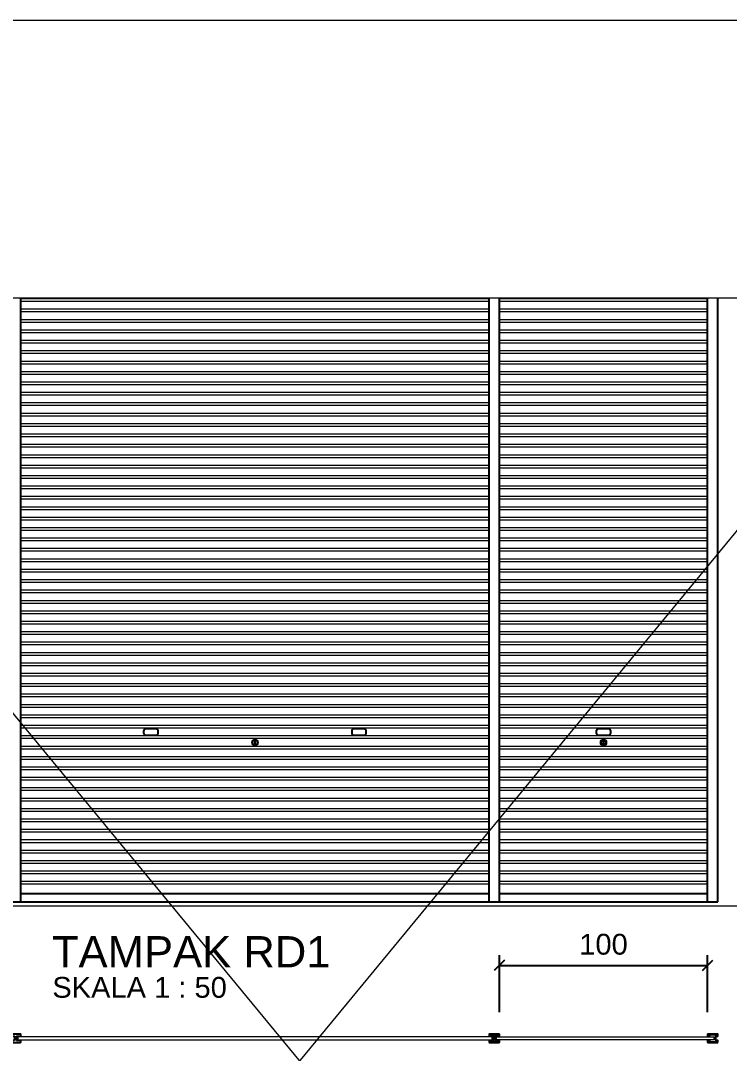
# Model space of a CAD drawing. Header units: millimetres. Extents: x -108 to 357, y -17 to 192.
# Drawn here: x 303.11 to 309.92, y 38.56 to 48.49 of the extents above; entities that cross this region are included whole.
import ezdxf
from ezdxf.enums import TextEntityAlignment as Align

# ---------------------------------------------------------------- set-up
doc = ezdxf.new("R2010")
doc.units = ezdxf.units.MM
doc.layers.get('defpoints').update_dxf_attribs({"color": 1})
for name, color, linetype, lineweight in [('ars', 11, 'Continuous', 0), ('lan', 7, 'Continuous', 15), ('NOT', 7, 'Continuous', 20), ('tem', 5, 'Continuous', 20), ('u', 6, 'Continuous', 20)]:
    doc.layers.add(name, color=color, linetype=linetype, lineweight=lineweight)
doc.layers.add('Kusen', color=30, linetype='Continuous')
doc.styles.get("Standard").update_dxf_attribs({"font": 'arial.ttf'})
doc.dimstyles.new('SK-50', dxfattribs={"dimscale": 0, "dimtxt": 0.2, "dimasz": 0.1, "dimexe": 0.1, "dimexo": 0, "dimgap": 0.1, "dimtad": 1, "dimdec": 0, "dimlfac": 50, "dimzin": 0, "dimdsep": 46, "dimtxsty": 'Standard', "dimblk": 'OBLIQUE', "dimcen": 0.09, "dimclrd": 256, "dimclre": 256, "dimclrt": 256, "dimadec": 0, "dimazin": 0, "dimtfac": 1, "dimtdec": 0, "dimtofl": 0, "dimtmove": 0, "dimatfit": 3, "dimldrblk": 'OBLIQUE', "dimfxl": 0, "dimtolj": 1, "dimtzin": 0, "dimarcsym": 0})

# ---------------------------------------------------------------- blocks, each defined once
blk = doc.blocks.new('_Oblique')
at = {"color": 0, "linetype": 'ByBlock', "lineweight": -2}
blk.add_line((-0.5, -0.5), (0.5, 0.5), dxfattribs=at)
blk = doc.blocks.new('*D357')
at = {"layer": 'defpoints', "color": 0}
for p in [(309.715, 39.4054), (307.715, 38.9554), (309.715, 38.9554)]:
    blk.add_point(p, dxfattribs=at)
at = {"layer": 'u', "lineweight": -2}
for p, q in [((307.715, 38.9554), (307.715, 39.5054)), ((309.715, 38.9554), (309.715, 39.5054)), ((307.715, 39.4054), (309.715, 39.4054))]:
    blk.add_line(p, q, dxfattribs=at)
at = {"layer": 'u', "lineweight": -2, "xscale": 0.1, "yscale": 0.1, "zscale": 0.1, "rotation": 180}
blk.add_blockref('_Oblique', (307.715, 39.4054), dxfattribs=at)
at = {"layer": 'u', "lineweight": -2, "xscale": 0.1, "yscale": 0.1, "zscale": 0.1}
blk.add_blockref('_Oblique', (309.715, 39.4054), dxfattribs=at)
at = {"layer": 'u', "insert": (308.715, 39.6075), "char_height": 0.2, "attachment_point": 5}
blk.add_mtext('\\A1;100', dxfattribs=at)
blk = doc.blocks.new('Ndtpd')
blk.add_line((0.747, 0), (-0.747, 0))
blk.add_circle((0, 0), 0.747)
at = {"flags": 4}
for tag, height, p in [('NO', 0.5, (0, 0.148)), ('NOLBR', 0.3, (0, -0.398))]:
    blk.add_attdef(tag, text='', height=height, dxfattribs=at).set_placement(p, align=Align.CENTER)
for tag, p, height in [('NDTPD', (1.516, 0.148), 0.5), ('SKALA', (1.523, -0.398), 0.3)]:
    blk.add_attdef(tag, p, '', height=height, dxfattribs=at)

msp = doc.modelspace()

# ---------------------------------------------------------------- linework, layer by layer
at = {"layer": 'ars'}
for p, q in [((307.61496, 45.81074), (303.11497, 45.81074)), ((307.61496, 45.78508), (303.11497, 45.78508)), ((309.71496, 45.81074), (307.71496, 45.81074)), ((309.71496, 45.78508), (307.71496, 45.78508)), ((307.61496, 45.71074), (303.11497, 45.71074)), ((307.61496, 45.68508), (303.11497, 45.68508)), ((309.71496, 45.71074), (307.71496, 45.71074)), ((309.71496, 45.68508), (307.71496, 45.68508)), ((307.61496, 45.61074), (303.11497, 45.61074)), ((307.61496, 45.58508), (303.11497, 45.58508)), ((309.71496, 45.61074), (307.71496, 45.61074)), ((309.71496, 45.58508), (307.71496, 45.58508)), ((307.61496, 45.51074), (303.11497, 45.51074)), ((307.61496, 45.48508), (303.11497, 45.48508)), ((309.71496, 45.51074), (307.71496, 45.51074)), ((309.71496, 45.48508), (307.71496, 45.48508)), ((307.61496, 45.41074), (303.11497, 45.41074)), ((307.61496, 45.38508), (303.11497, 45.38508)), ((309.71496, 45.41074), (307.71496, 45.41074)), ((309.71496, 45.38508), (307.71496, 45.38508)), ((307.61496, 45.31074), (303.11497, 45.31074)), ((307.61496, 45.28508), (303.11497, 45.28508)), ((309.71496, 45.31074), (307.71496, 45.31074)), ((309.71496, 45.28508), (307.71496, 45.28508)), ((307.61496, 45.21074), (303.11497, 45.21074)), ((307.61496, 45.18508), (303.11497, 45.18508)), ((309.71496, 45.21074), (307.71496, 45.21074)), ((309.71496, 45.18508), (307.71496, 45.18508)), ((307.61496, 45.11074), (303.11497, 45.11074)), ((307.61496, 45.08508), (303.11497, 45.08508)), ((309.71496, 45.11074), (307.71496, 45.11074)), ((309.71496, 45.08508), (307.71496, 45.08508)), ((307.61496, 45.01074), (303.11497, 45.01074)), ((307.61496, 44.98508), (303.11497, 44.98508)), ((309.71496, 45.01074), (307.71496, 45.01074)), ((309.71496, 44.98508), (307.71496, 44.98508)), ((307.61496, 44.91074), (303.11497, 44.91074)), ((307.61496, 44.88508), (303.11497, 44.88508)), ((309.71496, 44.91074), (307.71496, 44.91074)), ((309.71496, 44.88508), (307.71496, 44.88508)), ((307.61496, 44.81074), (303.11497, 44.81074)), ((307.61496, 44.78508), (303.11497, 44.78508)), ((309.71496, 44.81074), (307.71496, 44.81074)), ((309.71496, 44.78508), (307.71496, 44.78508)), ((307.61496, 44.71074), (303.11497, 44.71074)), ((307.61496, 44.68508), (303.11497, 44.68508)), ((309.71496, 44.71074), (307.71496, 44.71074)), ((309.71496, 44.68508), (307.71496, 44.68508)), ((307.61496, 44.61074), (303.11497, 44.61074)), ((307.61496, 44.58508), (303.11497, 44.58508)), ((309.71496, 44.61074), (307.71496, 44.61074)), ((309.71496, 44.58508), (307.71496, 44.58508)), ((307.61496, 44.51074), (303.11497, 44.51074)), ((307.61496, 44.48508), (303.11497, 44.48508)), ((309.71496, 44.51074), (307.71496, 44.51074)), ((309.71496, 44.48508), (307.71496, 44.48508)), ((307.61496, 44.41074), (303.11497, 44.41074)), ((307.61496, 44.38508), (303.11497, 44.38508)), ((309.71496, 44.41074), (307.71496, 44.41074)), ((309.71496, 44.38508), (307.71496, 44.38508)), ((307.61496, 44.31074), (303.11497, 44.31074)), ((307.61496, 44.28508), (303.11497, 44.28508)), ((309.71496, 44.31074), (307.71496, 44.31074)), ((309.71496, 44.28508), (307.71496, 44.28508)), ((307.61496, 44.21074), (303.11497, 44.21074)), ((307.61496, 44.18508), (303.11497, 44.18508)), ((309.71496, 44.21074), (307.71496, 44.21074)), ((309.71496, 44.18508), (307.71496, 44.18508)), ((307.61496, 44.11074), (303.11497, 44.11074)), ((307.61496, 44.08508), (303.11497, 44.08508)), ((309.71496, 44.11074), (307.71496, 44.11074)), ((309.71496, 44.08508), (307.71496, 44.08508)), ((307.61496, 44.01074), (303.11497, 44.01074)), ((307.61496, 43.98508), (303.11497, 43.98508)), ((309.71496, 44.01074), (307.71496, 44.01074)), ((309.71496, 43.98508), (307.71496, 43.98508)), ((307.61496, 43.91074), (303.11497, 43.91074)), ((307.61496, 43.88508), (303.11497, 43.88508)), ((309.71496, 43.91074), (307.71496, 43.91074)), ((309.71496, 43.88508), (307.71496, 43.88508)), ((307.61496, 43.81074), (303.11497, 43.81074)), ((307.61496, 43.78508), (303.11497, 43.78508)), ((309.71496, 43.81074), (307.71496, 43.81074)), ((309.71496, 43.78508), (307.71496, 43.78508)), ((307.61496, 43.71074), (303.11497, 43.71074)), ((307.61496, 43.68508), (303.11497, 43.68508)), ((309.71496, 43.71074), (307.71496, 43.71074)), ((309.71496, 43.68508), (307.71496, 43.68508)), ((307.61496, 43.61074), (303.11497, 43.61074)), ((307.61496, 43.58508), (303.11497, 43.58508)), ((309.71496, 43.61074), (307.71496, 43.61074)), ((309.71496, 43.58508), (307.71496, 43.58508)), ((307.61496, 43.51074), (303.11497, 43.51074)), ((307.61496, 43.48508), (303.11497, 43.48508)), ((309.71496, 43.51074), (307.71496, 43.51074)), ((309.71496, 43.48508), (307.71496, 43.48508)), ((307.61496, 43.41074), (303.11497, 43.41074)), ((307.61496, 43.38508), (303.11497, 43.38508)), ((309.71496, 43.41074), (307.71496, 43.41074)), ((309.71496, 43.38508), (307.71496, 43.38508)), ((307.61496, 43.31074), (303.11497, 43.31074)), ((307.61496, 43.28508), (303.11497, 43.28508)), ((309.71496, 43.31074), (307.71496, 43.31074)), ((309.71496, 43.28508), (307.71496, 43.28508)), ((307.61496, 43.21074), (303.11497, 43.21074)), ((307.61496, 43.18508), (303.11497, 43.18508)), ((309.71496, 43.21074), (307.71496, 43.21074)), ((309.71496, 43.18508), (307.71496, 43.18508)), ((307.61496, 43.11074), (303.11497, 43.11074)), ((307.61496, 43.08508), (303.11497, 43.08508)), ((309.71496, 43.11074), (307.71496, 43.11074)), ((309.71496, 43.08508), (307.71496, 43.08508)), ((307.61496, 43.01074), (303.11497, 43.01074)), ((307.61496, 42.98508), (303.11497, 42.98508)), ((309.71496, 43.01074), (307.71496, 43.01074)), ((309.71496, 42.98508), (307.71496, 42.98508)), ((307.61496, 42.91074), (303.11497, 42.91074)), ((307.61496, 42.88508), (303.11497, 42.88508)), ((309.71496, 42.91074), (307.71496, 42.91074)), ((309.71496, 42.88508), (307.71496, 42.88508)), ((307.61496, 42.81074), (303.11497, 42.81074)), ((307.61496, 42.78508), (303.11497, 42.78508)), ((309.71496, 42.81074), (307.71496, 42.81074)), ((309.71496, 42.78508), (307.71496, 42.78508)), ((307.61496, 42.71074), (303.11497, 42.71074)), ((307.61496, 42.68508), (303.11497, 42.68508)), ((309.71496, 42.71074), (307.71496, 42.71074)), ((309.71496, 42.68508), (307.71496, 42.68508)), ((307.61496, 42.61074), (303.11497, 42.61074)), ((307.61496, 42.58508), (303.11497, 42.58508)), ((309.71496, 42.61074), (307.71496, 42.61074)), ((309.71496, 42.58508), (307.71496, 42.58508)), ((307.61496, 42.51074), (303.11497, 42.51074)), ((307.61496, 42.48508), (303.11497, 42.48508)), ((309.71496, 42.51074), (307.71496, 42.51074)), ((309.71496, 42.48508), (307.71496, 42.48508)), ((307.61496, 42.41074), (303.11497, 42.41074)), ((307.61496, 42.38508), (303.11497, 42.38508)), ((309.71496, 42.41074), (307.71496, 42.41074)), ((309.71496, 42.38508), (307.71496, 42.38508)), ((307.61496, 42.31074), (303.11497, 42.31074)), ((307.61496, 42.28508), (303.11497, 42.28508)), ((309.71496, 42.31074), (307.71496, 42.31074)), ((309.71496, 42.28508), (307.71496, 42.28508)), ((307.61496, 42.21074), (303.11497, 42.21074)), ((307.61496, 42.18508), (303.11497, 42.18508)), ((309.71496, 42.21074), (307.71496, 42.21074)), ((309.71496, 42.18508), (307.71496, 42.18508)), ((307.61496, 42.11074), (303.11497, 42.11074)), ((307.61496, 42.08508), (303.11497, 42.08508)), ((309.71496, 42.11074), (307.71496, 42.11074)), ((309.71496, 42.08508), (307.71496, 42.08508)), ((307.61496, 42.01074), (303.11497, 42.01074)), ((307.61496, 41.98508), (303.11497, 41.98508)), ((309.71496, 42.01074), (307.71496, 42.01074)), ((309.71496, 41.98508), (307.71496, 41.98508)), ((307.61496, 41.91074), (303.11497, 41.91074)), ((307.61496, 41.88508), (303.11497, 41.88508)), ((309.71496, 41.91074), (307.71496, 41.91074)), ((309.71496, 41.88508), (307.71496, 41.88508)), ((307.61496, 41.81074), (303.11497, 41.81074)), ((307.61496, 41.78508), (303.11497, 41.78508)), ((309.71496, 41.81074), (307.71496, 41.81074)), ((309.71496, 41.78508), (307.71496, 41.78508)), ((307.61496, 41.71074), (303.11497, 41.71074)), ((307.61496, 41.68508), (303.11497, 41.68508)), ((309.71496, 41.71074), (307.71496, 41.71074)), ((309.71496, 41.68508), (307.71496, 41.68508)), ((307.61496, 41.61074), (303.11497, 41.61074)), ((307.61496, 41.58508), (303.11497, 41.58508)), ((309.71496, 41.61074), (307.71496, 41.61074)), ((309.71496, 41.58508), (307.71496, 41.58508)), ((307.61496, 41.51074), (303.11497, 41.51074)), ((309.71496, 41.51074), (307.71496, 41.51074)), ((307.61496, 41.48508), (303.11497, 41.48508)), ((307.61496, 41.41074), (303.11497, 41.41074)), ((309.71496, 41.48508), (307.71496, 41.48508)), ((309.71496, 41.41074), (307.71496, 41.41074)), ((307.61496, 41.38508), (303.11497, 41.38508)), ((307.61496, 41.31074), (303.11497, 41.31074)), ((309.71496, 41.38508), (307.71496, 41.38508)), ((309.71496, 41.31074), (307.71496, 41.31074)), ((307.61496, 41.28508), (303.11497, 41.28508)), ((307.61496, 41.21074), (303.11497, 41.21074)), ((309.71496, 41.28508), (307.71496, 41.28508)), ((309.71496, 41.21074), (307.71496, 41.21074)), ((307.61496, 41.18508), (303.11497, 41.18508)), ((307.61496, 41.11074), (303.11497, 41.11074)), ((309.71496, 41.18508), (307.71496, 41.18508)), ((309.71496, 41.11074), (307.71496, 41.11074)), ((307.61496, 41.08508), (303.11497, 41.08508)), ((307.61496, 41.01074), (303.11497, 41.01074)), ((309.71496, 41.08508), (307.71496, 41.08508)), ((309.71496, 41.01074), (307.71496, 41.01074)), ((307.61496, 40.98508), (303.11497, 40.98508)), ((307.61496, 40.91074), (303.11497, 40.91074)), ((309.71496, 40.98508), (307.71496, 40.98508)), ((309.71496, 40.91074), (307.71496, 40.91074)), ((307.61496, 40.88508), (303.11497, 40.88508)), ((307.61496, 40.81074), (303.11497, 40.81074)), ((309.71496, 40.88508), (307.71496, 40.88508)), ((309.71496, 40.81074), (307.71496, 40.81074)), ((307.61496, 40.78508), (303.11497, 40.78508)), ((307.61496, 40.71074), (303.11497, 40.71074)), ((309.71496, 40.78508), (307.71496, 40.78508)), ((309.71496, 40.71074), (307.71496, 40.71074)), ((307.61496, 40.68508), (303.11497, 40.68508)), ((307.61496, 40.61074), (303.11497, 40.61074)), ((309.71496, 40.68508), (307.71496, 40.68508)), ((309.71496, 40.61074), (307.71496, 40.61074)), ((307.61496, 40.58508), (303.11497, 40.58508)), ((307.61496, 40.51074), (303.11497, 40.51074)), ((309.71496, 40.58508), (307.71496, 40.58508)), ((309.71496, 40.51074), (307.71496, 40.51074)), ((307.61496, 40.48508), (303.11497, 40.48508)), ((307.61496, 40.41074), (303.11497, 40.41074)), ((309.71496, 40.48508), (307.71496, 40.48508)), ((309.71496, 40.41074), (307.71496, 40.41074)), ((307.61496, 40.38508), (303.11497, 40.38508)), ((307.61496, 40.31074), (303.11497, 40.31074)), ((309.71496, 40.38508), (307.71496, 40.38508)), ((309.71496, 40.31074), (307.71496, 40.31074)), ((307.61496, 40.28508), (303.11497, 40.28508)), ((307.61496, 40.21074), (303.11497, 40.21074)), ((309.71496, 40.28508), (307.71496, 40.28508)), ((309.71496, 40.21074), (307.71496, 40.21074)), ((307.61496, 40.18508), (303.11497, 40.18508)), ((309.71496, 40.18508), (307.71496, 40.18508))]:
    msp.add_line(p, q, dxfattribs=at)
for points in [[(305.35996, 41.55791), (305.35996, 41.53791), (305.36996, 41.53791), (305.36996, 41.55791)], [(308.70996, 41.55791), (308.70996, 41.53791), (308.71996, 41.53791), (308.71996, 41.55791)], [(303.08497, 38.69035), (307.64496, 38.69035), (307.64496, 38.72035), (303.08497, 38.72035)], [(307.68496, 38.72035), (309.77496, 38.72035), (309.77496, 38.69035), (307.68496, 38.69035)]]:
    msp.add_lwpolyline(points, close=True, dxfattribs=at)
for centre, radius in [((305.36496, 41.54791), 0.03), ((305.36496, 41.54791), 0.02), ((308.71496, 41.54791), 0.03), ((308.71496, 41.54791), 0.02)]:
    msp.add_circle(centre, radius, dxfattribs=at)
at = {"layer": 'Kusen'}
for p, q in [((303.11497, 40.01791), (303.11497, 45.81791)), ((307.61496, 40.01791), (307.61496, 45.81791)), ((307.71496, 40.01791), (307.71496, 45.81791)), ((309.71496, 40.01791), (309.71496, 45.81791)), ((309.81496, 40.01791), (309.81496, 45.81791)), ((303.11497, 40.09791), (307.61496, 40.09791)), ((307.71496, 40.09791), (309.71496, 40.09791)), ((298.41497, 40.01791), (309.81496, 40.01791))]:
    msp.add_line(p, q, dxfattribs=at)
for points in [[(304.31496, 41.61791), (304.41496, 41.61791, 0.4142136), (304.43496, 41.63791), (304.43496, 41.65791, 0.4142136), (304.41496, 41.67791), (304.31496, 41.67791, 0.4142136), (304.29496, 41.65791), (304.29496, 41.63791, 0.4142136)], [(306.31496, 41.61791), (306.41496, 41.61791, 0.4142136), (306.43496, 41.63791), (306.43496, 41.65791, 0.4142136), (306.41496, 41.67791), (306.31496, 41.67791, 0.4142136), (306.29496, 41.65791), (306.29496, 41.63791, 0.4142136)], [(308.66496, 41.61791), (308.76496, 41.61791, 0.4142136), (308.78496, 41.63791), (308.78496, 41.65791, 0.4142136), (308.76496, 41.67791), (308.66496, 41.67791, 0.4142136), (308.64496, 41.65791), (308.64496, 41.63791, 0.4142136)], [(303.11497, 38.74235, 0.4142136), (303.11197, 38.74535), (303.01797, 38.74535, 0.4142136), (303.01497, 38.74235), (303.01497, 38.72835, 0.4142136), (303.01797, 38.72535), (303.05197, 38.72535, -0.4142136), (303.05497, 38.72235), (303.05497, 38.68835, -0.4142136), (303.05197, 38.68535), (303.01797, 38.68535, 0.4142136), (303.01497, 38.68235), (303.01497, 38.66835, 0.4142136), (303.01797, 38.66535), (303.11197, 38.66535, 0.4142136), (303.11497, 38.66835), (303.11497, 38.68235, 0.4142136), (303.11197, 38.68535), (303.07797, 38.68535, -0.4142136), (303.07497, 38.68835), (303.07497, 38.72235, -0.4142136), (303.07797, 38.72535), (303.11197, 38.72535, 0.4142136), (303.11497, 38.72835)], [(307.71496, 38.74235, 0.4142136), (307.71196, 38.74535), (307.61796, 38.74535, 0.4142136), (307.61496, 38.74235), (307.61496, 38.72835, 0.4142136), (307.61796, 38.72535), (307.65196, 38.72535, -0.4142136), (307.65496, 38.72235), (307.65496, 38.68835, -0.4142136), (307.65196, 38.68535), (307.61796, 38.68535, 0.4142136), (307.61496, 38.68235), (307.61496, 38.66835, 0.4142136), (307.61796, 38.66535), (307.71196, 38.66535, 0.4142136), (307.71496, 38.66835), (307.71496, 38.68235, 0.4142136), (307.71196, 38.68535), (307.67796, 38.68535, -0.4142136), (307.67496, 38.68835), (307.67496, 38.72235, -0.4142136), (307.67796, 38.72535), (307.71196, 38.72535, 0.4142136), (307.71496, 38.72835)], [(307.71196, 38.74235), (307.71196, 38.72835), (307.67796, 38.72835, 0.4142136), (307.67196, 38.72235), (307.67196, 38.68835, 0.4142136), (307.67796, 38.68235), (307.71196, 38.68235), (307.71196, 38.66835), (307.61796, 38.66835), (307.61796, 38.68235), (307.65196, 38.68235, 0.4142136), (307.65796, 38.68835), (307.65796, 38.72235, 0.4142136), (307.65196, 38.72835), (307.61796, 38.72835), (307.61796, 38.74235)], [(309.73196, 38.73135), (309.73196, 38.72835), (309.71796, 38.72835), (309.71796, 38.74235), (309.81196, 38.74235), (309.81196, 38.72835), (309.79796, 38.72835, 0.4142136), (309.79196, 38.72235), (309.79196, 38.68835, 0.4142136), (309.79796, 38.68235), (309.81196, 38.68235), (309.81196, 38.66835), (309.71796, 38.66835), (309.71796, 38.68235), (309.73196, 38.68235), (309.73196, 38.67935), (309.73496, 38.67935), (309.73496, 38.68335, 0.4142136), (309.73296, 38.68535), (309.71796, 38.68535, 0.4142136), (309.71496, 38.68235), (309.71496, 38.66835, 0.4142136), (309.71796, 38.66535), (309.81196, 38.66535, 0.4142136), (309.81496, 38.66835), (309.81496, 38.68235, 0.4142136), (309.81196, 38.68535), (309.79796, 38.68535, -0.4142136), (309.79496, 38.68835), (309.79496, 38.72235, -0.4142136), (309.79796, 38.72535), (309.81196, 38.72535, 0.4142136), (309.81496, 38.72835), (309.81496, 38.74235, 0.4142136), (309.81196, 38.74535), (309.71796, 38.74535, 0.4142136), (309.71496, 38.74235), (309.71496, 38.72835, 0.4142136), (309.71796, 38.72535), (309.73296, 38.72535, 0.4142136), (309.73496, 38.72735), (309.73496, 38.73135)]]:
    msp.add_lwpolyline(points, format="xyb", close=True, dxfattribs=at)
at = {"layer": 'lan'}
for p, q in [((314.04364, 48.48506), (297.54364, 48.48506)), ((297.90471, 39.97791), (310.50959, 39.97791))]:
    msp.add_line(p, q, dxfattribs=at)
at = {"layer": 'tem'}
msp.add_line((310.50959, 45.81791), (297.90471, 45.81791), dxfattribs=at)
at = {"layer": 'u'}
for points in [[(297.54364, 48.48506), (314.04364, 28.48506)], [(297.54364, 28.48506), (314.04364, 48.48506)]]:
    msp.add_lwpolyline(points, dxfattribs=at)

# ---------------------------------------------------------------- block references
at = {"layer": 'NOT'}
ref = msp.add_blockref('Ndtpd', (302.60211, 39.3078), dxfattribs=dict(at, xscale=0.5354752342704153, yscale=0.5354752342704153, zscale=0.5354752342704153))
ref.add_attrib('NDTPD', 'TAMPAK RD1', (303.4139, 39.38682), dxfattribs={"layer": '0', "height": 0.3, "flags": 4})
ref.add_attrib('SKALA', 'SKALA 1 : 50', (303.41777, 39.09449), dxfattribs={"layer": '0', "height": 0.2, "flags": 4})

# ---------------------------------------------------------------- dimensions: what is measured, and where the dimension line sits
at = {"layer": 'u'}
dim = msp.add_linear_dim(base=(309.71496, 39.40535), p1=(307.71496, 38.95535), p2=(309.71496, 38.95535), dimstyle='SK-50', override={"dimscale": 1, "dimtxt": 0.2}, dxfattribs=at)
dim.commit()
dim.dimension.update_dxf_attribs({"geometry": '*D357', "text_midpoint": (308.71496, 39.40535), "dimtype": 160})

doc.saveas('drawing.dxf')
